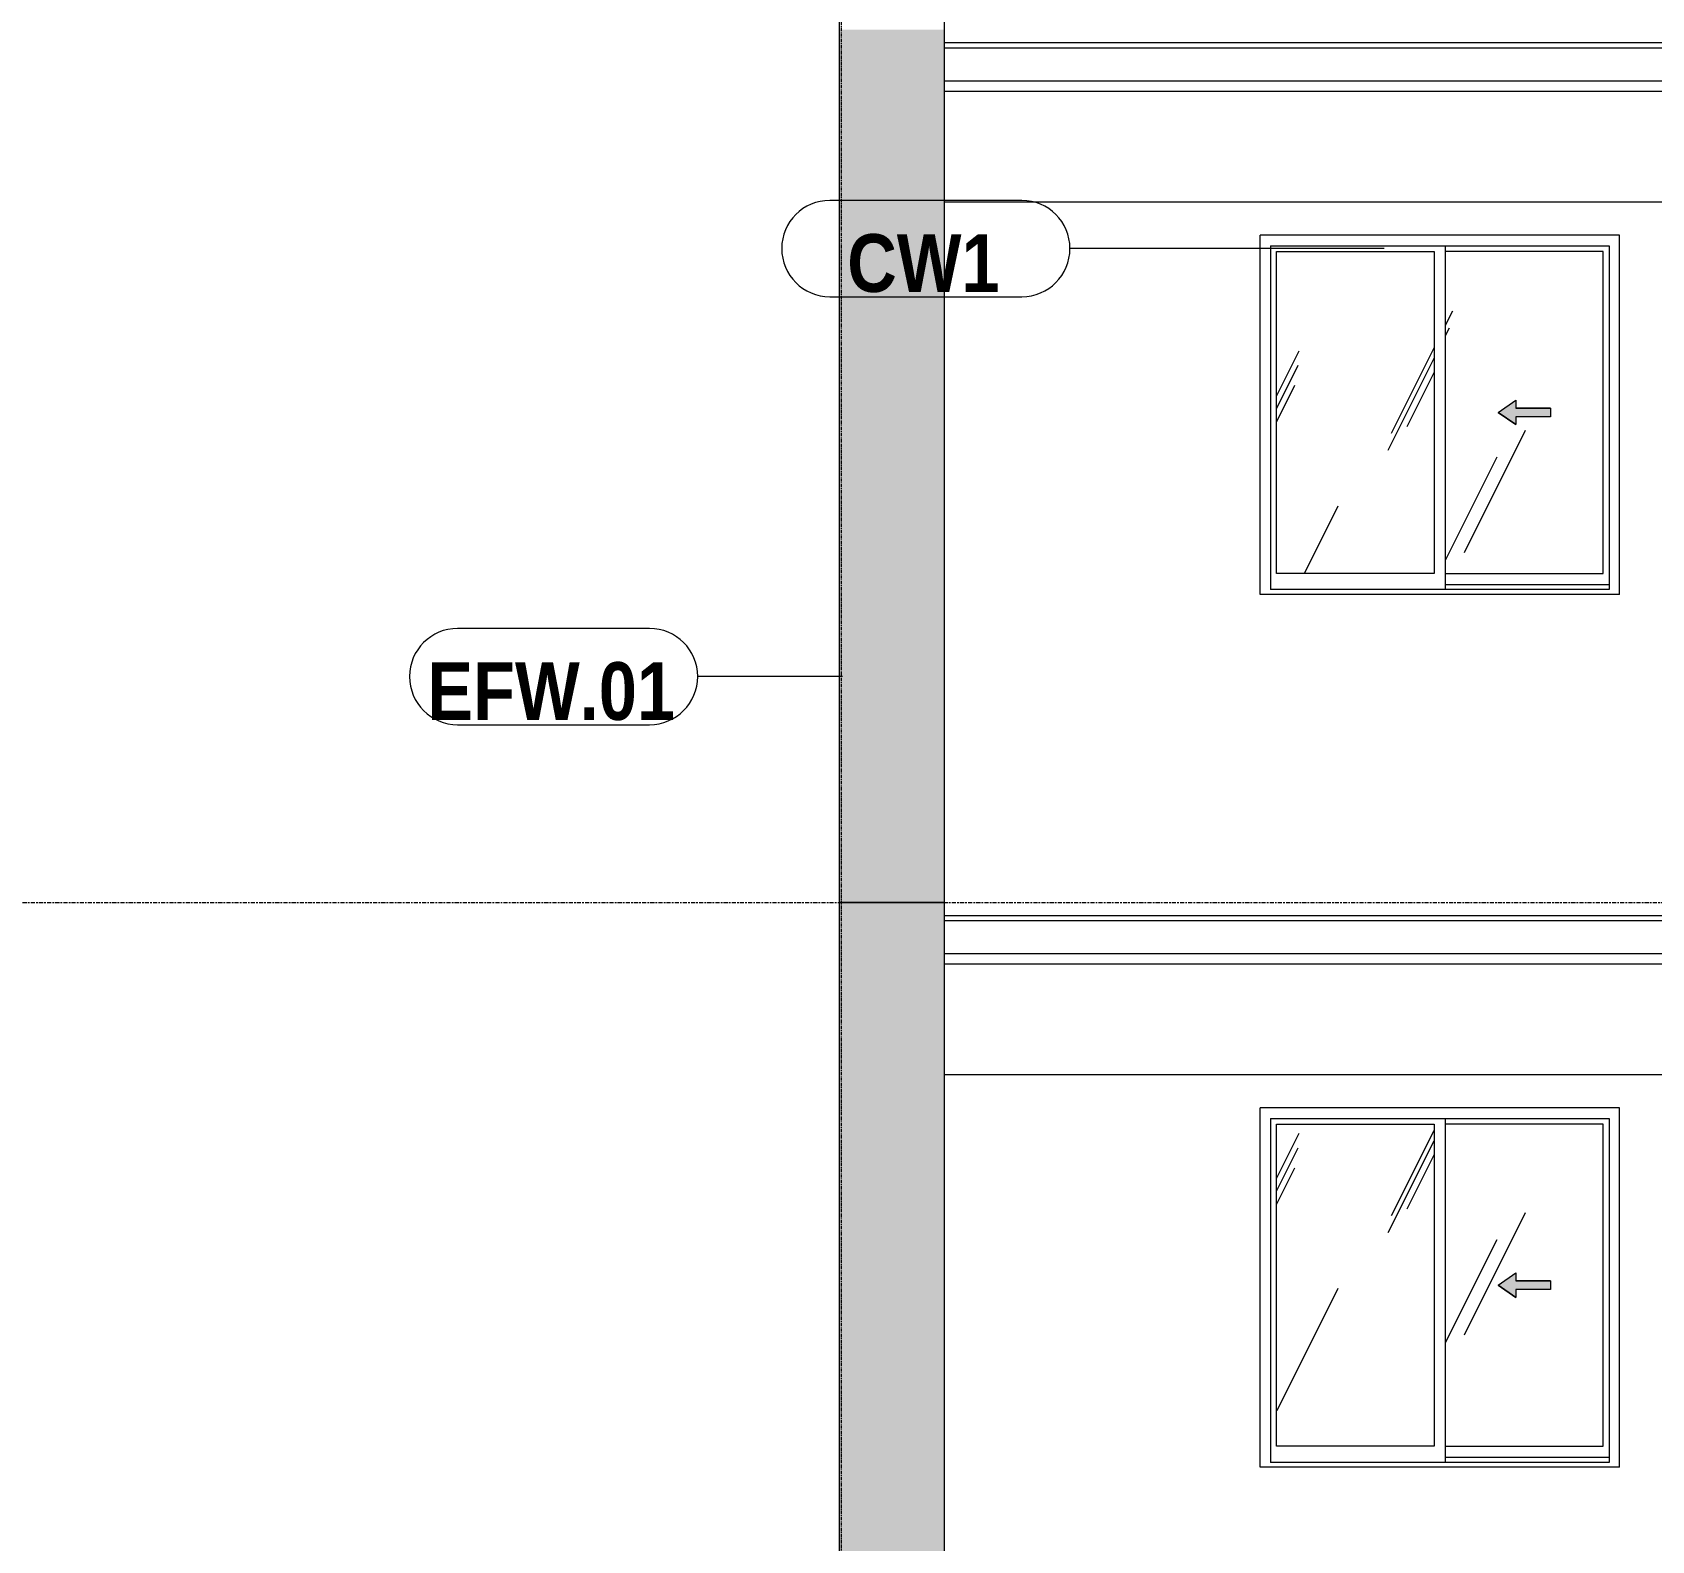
# Model space of a CAD drawing. Header units: millimetres. Extents: x 1240 to 198004, y -7796 to 35300.
# Drawn here: x 14084 to 20392, y 13314 to 19190 of the extents above; entities that cross this region are included whole.
import ezdxf

# ---------------------------------------------------------------- set-up
doc = ezdxf.new("R2010")
doc.units = ezdxf.units.MM
for name, pattern in [('1 NÉT CALL OUT', [6, 3, -3]), ('Centre', [31.75, 6.35, -4.7625, 15.875, -4.7625]), ('Grid Line', [22.225, 12.7, -3.175, 3.175, -3.175])]:
    doc.linetypes.add(name, pattern=pattern)
for name, color, linetype, lineweight in [('0-1', 7, 'Continuous', 5), ('A-DETL-GENF', 92, 'Continuous', 9), ('A-DETL-GENF-2', 92, '1 NÉT CALL OUT', 9), ('A-FLOR-2', 7, 'Continuous', 9), ('A-FLOR-LEVL-2', 51, 'Centre', 9), ('A-GLAZ', 151, 'Continuous', 9), ('A-GLAZ-3', 7, '1 NÉT CALL OUT', 9), ('A-WALL', 113, 'Continuous', 9), ('A-WALL-IDEN', 211, 'Continuous', 9), ('A-WALL-PATT-3', 111, 'Continuous', 5), ('S-BEAM-3', 7, 'Continuous', 9), ('S-GRID-1', 1, 'Grid Line', 9)]:
    doc.layers.add(name, color=color, linetype=linetype, lineweight=lineweight)
doc.styles.add('Arial_B', font='arialbd.ttf', dxfattribs={"width": 0.85, "height": 225})
pattern_1 = [(63.435, (2168, 104.33), (-0.001, 1524.001), [532.46, -2875.304]), (63.435, (644, 104.33), (-0.001, 1524.001), [532.46, -2875.304]), (63.435, (2897.55, 398.8), (-0.001, 1524.001), [532.46, -2875.3]), (63.435, (1373.55, 398.8), (-0.001, 1524.001), [532.46, -2875.304]), (63.435, (2787.1, 294.83), (-0.001, 1524.001), [532.46, -2875.3]), (63.435, (1263.1, 294.83), (-0.001, 1524.001), [532.46, -2875.304]), (63.435, (2674.6, 890.1), (-0.001, 1524.001), [258.8, -3148.965]), (63.435, (1150.6, 890.1), (-0.001, 1524.001), [258.8, -3148.965]), (63.435, (2600.96, 797.95), (-0.001, 1524.001), [532.46, -2875.3]), (63.435, (1076.96, 797.95), (-0.001, 1524.001), [532.46, -2875.304]), (63.435, (2613.95, 864.1), (-0.001, 1524.001), [532.46, -2875.3]), (63.435, (1089.95, 864.1), (-0.001, 1524.001), [532.46, -2875.304]), (63.435, (1999.1, 573.94), (-0.001, 1524.001), [532.46, -2875.3]), (63.435, (475.1, 573.94), (-0.001, 1524.001), [532.46, -2875.304]), (63.435, (2012.1, 651.9), (-0.001, 1524.001), [532.46, -2875.3]), (63.435, (488.1, 651.9), (-0.001, 1524.001), [532.46, -2875.304]), (63.435, (2015.6, 708.1), (-0.001, 1524.001), [532.46, -2875.3]), (63.435, (491.6, 708.1), (-0.001, 1524.001), [532.46, -2875.304])]

# ---------------------------------------------------------------- blocks, each defined once
blk = doc.blocks.new('NCV_TKTC_KET CAU_rvt-1-TKCS_MẶT ĐỨNG NỘI KHU 1')
at = {"layer": 'A-FLOR-2'}
for p, q in [((17636.9, 19130), (23335.3, 19130)), ((23335.3, 18960), (17636.9, 18960)), ((17636.9, 15730), (23335.3, 15730)), ((23335.3, 15560), (17636.9, 15560))]:
    blk.add_line(p, q, dxfattribs=at)
at = {"layer": 'S-BEAM-3'}
for p, q in [((17636.9, 19130), (23335.3, 19130)), ((17636.9, 18530), (20586.9, 18530)), ((17636.9, 15730), (23335.3, 15730)), ((17636.9, 15130), (20586.9, 15130))]:
    blk.add_line(p, q, dxfattribs=at)
blk = doc.blocks.new('1_FAMILY RVT - W01-WxH 1400x1400xmm-V273-TKCS_MẶT ĐỨNG NỘI KHU 1')
at = {"layer": 'A-DETL-GENF-2'}
blk.add_hatch(color=256, dxfattribs=at).paths.add_polyline_path([(19862.4, 14262.1), (19862.4, 14292.6), (19997.9, 14292.6), (19997.9, 14326.5), (19862.4, 14326.5), (19862.4, 14357), (19794.7, 14309.5)])
at = {"layer": 'A-GLAZ'}
h = blk.add_hatch(dxfattribs=at)
h.set_pattern_fill('FP_2', color=256, style=0, pattern_type=2)
h.set_pattern_definition(pattern_1)
h.paths.add_polyline_path([(19287.9, 13682.6), (19544.7, 13682.6), (19544.7, 14936.5), (18930.4, 14936.5), (18930.4, 13682.6)])
h = blk.add_hatch(dxfattribs=at)
h.set_pattern_fill('FP_2', color=256, style=0, pattern_type=2)
h.set_pattern_definition(pattern_1)
h.paths.add_polyline_path([(19589.2, 13682.6), (20203.4, 13682.6), (20203.4, 14936.5), (19589.2, 14936.5), (19589.2, 13800.9)])
h.paths.add_polyline_path([(19862.4, 14262.1), (19794.7, 14309.5), (19862.4, 14357), (19862.4, 14326.5), (19997.9, 14326.5), (19997.9, 14292.6), (19862.4, 14292.6)])
at = {"layer": 'A-DETL-GENF'}
for p, q in [((19794.7, 14309.5), (19862.4, 14357)), ((19794.7, 14309.5), (19862.4, 14357)), ((19862.4, 14357), (19862.4, 14326.5)), ((19862.4, 14357), (19862.4, 14326.5)), ((19997.9, 14326.5), (19862.4, 14326.5)), ((19862.4, 14326.5), (19997.9, 14326.5)), ((19997.9, 14326.5), (19997.9, 14292.6)), ((19997.9, 14326.5), (19997.9, 14292.6)), ((19794.7, 14309.5), (19862.4, 14262.1)), ((19862.4, 14262.1), (19794.7, 14309.5)), ((19862.4, 14292.6), (19862.4, 14262.1)), ((19997.9, 14292.6), (19862.4, 14292.6)), ((19862.4, 14292.6), (19862.4, 14262.1)), ((19997.9, 14292.6), (19862.4, 14292.6))]:
    blk.add_line(p, q, dxfattribs=at)
at = {"layer": 'A-GLAZ'}
for p, q in [((20266.9, 15000), (18866.9, 15000)), ((18866.9, 13600), (18866.9, 15000)), ((18907.9, 14959.1), (18907.9, 13619)), ((18907.9, 14959.1), (20226, 14959.1)), ((19589.2, 13619), (19589.2, 14959.1)), ((20226, 14959.1), (20226, 13619)), ((20266.9, 13600), (20266.9, 15000)), ((18930.4, 14936.5), (19544.7, 14936.5)), ((18930.4, 13682.6), (18930.4, 14936.5)), ((19544.7, 14936.5), (19544.7, 13682.6)), ((20203.4, 14936.5), (19589.2, 14936.5)), ((20203.4, 13682.6), (20203.4, 14936.5)), ((19544.7, 13682.6), (18930.4, 13682.6)), ((19589.2, 13682.6), (20203.4, 13682.6)), ((20226, 13638.1), (19589.2, 13638.1)), ((20226, 13638.1), (19589.2, 13638.1)), ((20266.9, 13600), (18866.9, 13600)), ((20226, 13619), (18907.9, 13619))]:
    blk.add_line(p, q, dxfattribs=at)
blk = doc.blocks.new('1_FAMILY RVT - W01-WxH 1400x1400xmm-V274-TKCS_MẶT ĐỨNG NỘI KHU 1')
at = {"layer": 'A-DETL-GENF-2'}
blk.add_hatch(color=256, dxfattribs=at).paths.add_polyline_path([(19862.4, 17662.1), (19862.4, 17692.6), (19997.9, 17692.6), (19997.9, 17726.5), (19862.4, 17726.5), (19862.4, 17757), (19794.7, 17709.5)])
at = {"layer": 'A-GLAZ'}
h = blk.add_hatch(dxfattribs=at)
h.set_pattern_fill('FP_2', color=256, style=0, pattern_type=2)
h.set_pattern_definition(pattern_1)
h.paths.add_polyline_path([(19287.9, 17082.6), (19544.7, 17082.6), (19544.7, 18336.5), (18930.4, 18336.5), (18930.4, 17082.6)])
h = blk.add_hatch(dxfattribs=at)
h.set_pattern_fill('FP_2', color=256, style=0, pattern_type=2)
h.set_pattern_definition(pattern_1)
h.paths.add_polyline_path([(20203.4, 17082.6), (20203.4, 18336.5), (19589.2, 18336.5), (19589.2, 17082.6)])
h.paths.add_polyline_path([(19862.4, 17662.1), (19794.7, 17709.5), (19862.4, 17757), (19862.4, 17726.5), (19997.9, 17726.5), (19997.9, 17692.6), (19862.4, 17692.6)])
at = {"layer": 'A-DETL-GENF'}
for p, q in [((19794.7, 17709.5), (19862.4, 17757)), ((19794.7, 17709.5), (19862.4, 17757)), ((19862.4, 17757), (19862.4, 17726.5)), ((19862.4, 17757), (19862.4, 17726.5)), ((19997.9, 17726.5), (19862.4, 17726.5)), ((19862.4, 17726.5), (19997.9, 17726.5)), ((19997.9, 17726.5), (19997.9, 17692.6)), ((19997.9, 17726.5), (19997.9, 17692.6)), ((19794.7, 17709.5), (19862.4, 17662.1)), ((19862.4, 17662.1), (19794.7, 17709.5)), ((19862.4, 17692.6), (19862.4, 17662.1)), ((19997.9, 17692.6), (19862.4, 17692.6)), ((19862.4, 17692.6), (19862.4, 17662.1)), ((19997.9, 17692.6), (19862.4, 17692.6))]:
    blk.add_line(p, q, dxfattribs=at)
at = {"layer": 'A-GLAZ'}
for p, q in [((20266.9, 18400), (18866.9, 18400)), ((18866.9, 17000), (18866.9, 18400)), ((18907.9, 18359.1), (18907.9, 17019)), ((18907.9, 18359.1), (20226, 18359.1)), ((19589.2, 17019), (19589.2, 18359.1)), ((20226, 18359.1), (20226, 17019)), ((20266.9, 17000), (20266.9, 18400)), ((18930.4, 18336.5), (19544.7, 18336.5)), ((18930.4, 17082.6), (18930.4, 18336.5)), ((19544.7, 18336.5), (19544.7, 17082.6)), ((20203.4, 18336.5), (19589.2, 18336.5)), ((20203.4, 17082.6), (20203.4, 18336.5)), ((19544.7, 17082.6), (18930.4, 17082.6)), ((19589.2, 17082.6), (20203.4, 17082.6)), ((20226, 17038.1), (19589.2, 17038.1)), ((20226, 17038.1), (19589.2, 17038.1)), ((20266.9, 17000), (18866.9, 17000)), ((20226, 17019), (18907.9, 17019))]:
    blk.add_line(p, q, dxfattribs=at)
blk = doc.blocks.new('CTL_WALL TAG NO MARK - 10-2062273-TKCS_MẶT ĐỨNG NỘI KHU 1')
at = {"layer": 'A-WALL-IDEN'}
for p, q in [((16488.7, 30459.2), (15741, 30459.2)), ((15741, 30084.2), (16488.7, 30084.2))]:
    blk.add_line(p, q, dxfattribs=at)
for centre, start, end in [((15741, 30271.7), 90, 270), ((16488.7, 30271.7), 270, 90)]:
    blk.add_arc(centre, 187.5, start, end, dxfattribs=at)

msp = doc.modelspace()

# ---------------------------------------------------------------- hatches: boundary and pattern name
at = {"layer": 'A-WALL-PATT-3'}
for points in [[(17636.9, 15800), (17636.9, 19200), (17226.9, 19200), (17226.9, 15800)], [(17636.9, 12400), (17636.9, 15800), (17226.9, 15800), (17226.9, 12400)]]:
    msp.add_hatch(color=256, dxfattribs=at).paths.add_polyline_path(points)

# ---------------------------------------------------------------- linework, layer by layer
at = {"layer": 'A-FLOR-LEVL-2'}
msp.add_line((1240.2, 15800), (91585, 15800), dxfattribs=at)
at = {"layer": 'A-WALL'}
for p, q in [((17636.9, 5600), (17636.9, 29400)), ((17226.9, 26000), (17226.9, 4700)), ((17636.9, 19150), (20536.9, 19150)), ((20536.9, 19000), (17636.9, 19000)), ((17226.9, 15800), (17636.9, 15800)), ((17636.9, 15800), (17226.9, 15800)), ((17636.9, 15750), (20536.9, 15750)), ((20536.9, 15600), (17636.9, 15600))]:
    msp.add_line(p, q, dxfattribs=at)
at = {"layer": 'A-WALL-IDEN'}
for p, q in [((19350.8, 18347.8), (18126.2, 18347.8)), ((17240.8, 16680.3), (16676.2, 16680.3))]:
    msp.add_line(p, q, dxfattribs=at)
at = {"layer": 'S-GRID-1'}
msp.add_line((17236.9, -2695.9), (17236.9, 30542.5), dxfattribs=at)

# ---------------------------------------------------------------- block references
at = {"layer": '0-1'}
msp.add_blockref('NCV_TKTC_KET CAU_rvt-1-TKCS_MẶT ĐỨNG NỘI KHU 1', (0, 0), dxfattribs=at)
at = {"layer": 'A-GLAZ-3'}
for name in ['1_FAMILY RVT - W01-WxH 1400x1400xmm-V274-TKCS_MẶT ĐỨNG NỘI KHU 1', '1_FAMILY RVT - W01-WxH 1400x1400xmm-V273-TKCS_MẶT ĐỨNG NỘI KHU 1']:
    msp.add_blockref(name, (0, 0), dxfattribs=at)
at = {"layer": 'A-WALL-IDEN'}
for p in [(1450, -11923.9), (0, -13591.3)]:
    msp.add_blockref('CTL_WALL TAG NO MARK - 10-2062273-TKCS_MẶT ĐỨNG NỘI KHU 1', p, dxfattribs=at)

# ---------------------------------------------------------------- texts
at = {"layer": 'A-WALL-IDEN', "char_height": 225, "attachment_point": 5, "line_spacing_factor": 0.936439, "style": 'Arial_B'}
for s, insert, width in [('\\pt6.37425,12.75075,19.125,25.49925,31.87575,38.25,44.62425,51.00075,57.375,63.74925,70.12575,76.5,82.87425,89.25075,95.625,101.99925,108.37575,114.75,121.12425,127.50075,133.875,140.24925,146.62575,153,159.37425,165.75075,172.125,178.49925,184.87575,191.25,197.62425,204.00075;CW1', (17555.5, 18289.8), 615.825), ('\\pt6.37425,12.75075,19.125,25.49925,31.87575,38.25,44.62425,51.00075,57.375,63.74925,70.12575,76.5,82.87425,89.25075,95.625,101.99925,108.37575,114.75,121.12425,127.50075,133.875,140.24925,146.62575,153,159.37425,165.75075,172.125,178.49925,184.87575,191.25,197.62425,204.00075;EFW.01', (16105.5, 16622.3), 995.775)]:
    msp.add_mtext(s, dxfattribs=dict(at, insert=insert, width=width))

doc.saveas('drawing.dxf')
